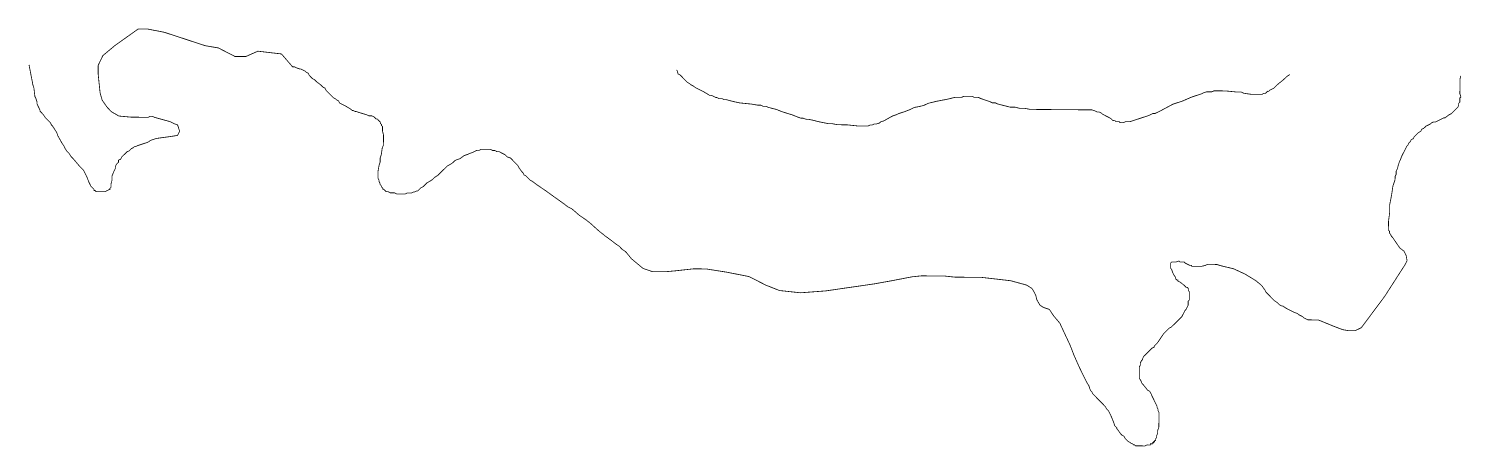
# Model space of a CAD drawing. Header units: metres. Extents: x 290190 to 339802, y 1811045 to 1991312.
# Drawn here: x 332323 to 337834, y 1823444 to 1825049 of the extents above; entities that cross this region are included whole.
import ezdxf

# ---------------------------------------------------------------- set-up
doc = ezdxf.new("R2010")
doc.units = ezdxf.units.M
doc.header["$MEASUREMENT"] = 0
doc.layers.add('HAZARDS LINE', color=1, linetype='Continuous')

msp = doc.modelspace()

# ---------------------------------------------------------------- linework, layer by layer
at = {"layer": 'HAZARDS LINE', "lineweight": 18}
msp.add_lwpolyline([(332324.1, 1824909.7, 3.03, 3.03, 0), (332338.9, 1824832.8, 3.03, 3.03, 0), (332342.8, 1824820.6, 3.03, 3.03, 0), (332346.6, 1824788.2, 3.03, 3.03, 0), (332350.6, 1824780.1, 3.03, 3.03, 0), (332354.6, 1824768, 3.03, 3.03, 0), (332354.5, 1824759.9, 3.03, 3.03, 0), (332358.5, 1824751.8, 3.03, 3.03, 0), (332362.5, 1824743.6, 3.03, 3.03, 0), (332366.4, 1824735.5, 3.03, 3.03, 0), (332366.4, 1824731.5, 3.03, 3.03, 0), (332374.4, 1824723.3, 3.03, 3.03, 0), (332378.4, 1824719.3, 3.03, 3.03, 0), (332386.4, 1824707.1, 3.03, 3.03, 0), (332406.5, 1824686.7, 3.03, 3.03, 0), (332410.5, 1824678.6, 3.03, 3.03, 0), (332414.5, 1824674.5, 3.03, 3.03, 0), (332430.5, 1824650.1, 3.03, 3.03, 0), (332434.4, 1824638, 3.03, 3.03, 0), (332450.4, 1824609.5, 3.03, 3.03, 0), (332458.4, 1824597.3, 3.03, 3.03, 0), (332462.3, 1824589.2, 3.03, 3.03, 0), (332470.3, 1824577, 3.03, 3.03, 0), (332478.4, 1824568.9, 3.03, 3.03, 0), (332486.3, 1824556.7, 3.03, 3.03, 0), (332494.4, 1824548.5, 3.03, 3.03, 0), (332518.4, 1824520.1, 3.03, 3.03, 0), (332526.4, 1824511.9, 3.03, 3.03, 0), (332534.4, 1824503.8, 3.03, 3.03, 0), (332538.4, 1824495.6, 3.03, 3.03, 0), (332542.4, 1824487.5, 3.03, 3.03, 0), (332546.4, 1824479.4, 3.03, 3.03, 0), (332554.3, 1824459.1, 3.03, 3.03, 0), (332558.3, 1824451, 3.03, 3.03, 0), (332562.3, 1824442.9, 3.03, 3.03, 0), (332566.3, 1824438.8, 3.03, 3.03, 0), (332574.3, 1824430.7, 3.03, 3.03, 0), (332574.3, 1824426.6, 3.03, 3.03, 0), (332578.3, 1824426.6, 3.03, 3.03, 0), (332582.3, 1824422.5, 3.03, 3.03, 0), (332618.7, 1824422.2, 3.03, 3.03, 0), (332622.8, 1824426.3, 3.03, 3.03, 0), (332626.8, 1824426.2, 3.03, 3.03, 0), (332630.9, 1824430.2, 3.03, 3.03, 0), (332634.9, 1824430.2, 3.03, 3.03, 0), (332635, 1824434.3, 3.03, 3.03, 0), (332639.1, 1824438.3, 3.03, 3.03, 0), (332639.1, 1824450.4, 3.03, 3.03, 0), (332643.3, 1824466.5, 3.03, 3.03, 0), (332643.4, 1824482.7, 3.03, 3.03, 0), (332651.7, 1824502.9, 3.03, 3.03, 0), (332655.8, 1824510.9, 3.03, 3.03, 0), (332655.8, 1824519, 3.03, 3.03, 0), (332660, 1824527.1, 3.03, 3.03, 0), (332668.1, 1824535.1, 3.03, 3.03, 0), (332668.2, 1824543.2, 3.03, 3.03, 0), (332676.3, 1824547.1, 3.03, 3.03, 0), (332680.4, 1824555.2, 3.03, 3.03, 0), (332688.5, 1824563.2, 3.03, 3.03, 0), (332692.6, 1824567.2, 3.03, 3.03, 0), (332700.7, 1824575.3, 3.03, 3.03, 0), (332708.9, 1824579.2, 3.03, 3.03, 0), (332717, 1824587.3, 3.03, 3.03, 0), (332725.1, 1824591.2, 3.03, 3.03, 0), (332729.2, 1824595.3, 3.03, 3.03, 0), (332733.2, 1824595.2, 3.03, 3.03, 0), (332741.4, 1824599.2, 3.03, 3.03, 0), (332777.8, 1824611.1, 3.03, 3.03, 0), (332786, 1824615, 3.03, 3.03, 0), (332790, 1824619, 3.03, 3.03, 0), (332802.2, 1824623, 3.03, 3.03, 0), (332814.3, 1824626.9, 3.03, 3.03, 0), (332871, 1824634.6, 3.03, 3.03, 0), (332895.3, 1824638.5, 3.03, 3.03, 0), (332899.4, 1824646.5, 3.03, 3.03, 0), (332903.5, 1824654.6, 3.03, 3.03, 0), (332899.5, 1824666.7, 3.03, 3.03, 0), (332895.6, 1824678.9, 3.03, 3.03, 0), (332883.5, 1824683, 3.03, 3.03, 0), (332867.4, 1824691.2, 3.03, 3.03, 0), (332806.9, 1824707.9, 3.03, 3.03, 0), (332798.8, 1824712, 3.03, 3.03, 0), (332790.7, 1824712, 3.03, 3.03, 0), (332782.6, 1824708.1, 3.03, 3.03, 0), (332717.9, 1824708.6, 3.03, 3.03, 0), (332669.5, 1824713, 3.03, 3.03, 0), (332641.3, 1824729.4, 3.03, 3.03, 0), (332625.3, 1824745.7, 3.03, 3.03, 0), (332605.3, 1824774.1, 3.03, 3.03, 0), (332597.4, 1824802.5, 3.03, 3.03, 0), (332589.9, 1824875.3, 3.03, 3.03, 0), (332590.1, 1824907.7, 3.03, 3.03, 0), (332608.1, 1824945.3, 3.03, 3.03, 0), (332654.8, 1824984.1, 3.03, 3.03, 0), (332711.3, 1825024.2, 3.03, 3.03, 0), (332743.6, 1825047.1, 3.03, 3.03, 0), (332780.9, 1825047.1, 3.03, 3.03, 0), (332844.3, 1825034.9, 3.03, 3.03, 0), (332969.7, 1824993.8, 3.03, 3.03, 0), (333002, 1824983.2, 3.03, 3.03, 0), (333052.3, 1824974.7, 3.03, 3.03, 0), (333116.4, 1824941.8, 3.03, 3.03, 0), (333158.6, 1824941.8, 3.03, 3.03, 0), (333183.8, 1824953, 3.03, 3.03, 0), (333204.5, 1824962.2, 3.03, 3.03, 0), (333258.8, 1824955.8, 3.03, 3.03, 0), (333295.2, 1824951.6, 3.03, 3.03, 0), (333338, 1824901.9, 3.03, 3.03, 0), (333346.1, 1824901.8, 3.03, 3.03, 0), (333354.1, 1824897.7, 3.03, 3.03, 0), (333366.2, 1824893.6, 3.03, 3.03, 0), (333370.2, 1824893.6, 3.03, 3.03, 0), (333386.4, 1824885.3, 3.03, 3.03, 0), (333390.4, 1824881.3, 3.03, 3.03, 0), (333398.4, 1824877.2, 3.03, 3.03, 0), (333402.4, 1824869, 3.03, 3.03, 0), (333414.4, 1824856.8, 3.03, 3.03, 0), (333422.5, 1824852.7, 3.03, 3.03, 0), (333430.5, 1824844.6, 3.03, 3.03, 0), (333446.6, 1824832.3, 3.03, 3.03, 0), (333454.6, 1824824.2, 3.03, 3.03, 0), (333462.7, 1824820.1, 3.03, 3.03, 0), (333466.6, 1824811.9, 3.03, 3.03, 0), (333482.7, 1824795.7, 3.03, 3.03, 0), (333490.7, 1824787.5, 3.03, 3.03, 0), (333494.7, 1824783.4, 3.03, 3.03, 0), (333502.8, 1824779.3, 3.03, 3.03, 0), (333506.8, 1824775.2, 3.03, 3.03, 0), (333514.8, 1824771.1, 3.03, 3.03, 0), (333518.8, 1824763, 3.03, 3.03, 0), (333526.9, 1824758.9, 3.03, 3.03, 0), (333543, 1824750.7, 3.03, 3.03, 0), (333563.1, 1824738.4, 3.03, 3.03, 0), (333567.1, 1824734.3, 3.03, 3.03, 0), (333571.2, 1824734.3, 3.03, 3.03, 0), (333579.2, 1824730.2, 3.03, 3.03, 0), (333583.2, 1824730.2, 3.03, 3.03, 0), (333595.3, 1824726, 3.03, 3.03, 0), (333623.6, 1824717.7, 3.03, 3.03, 0), (333631.6, 1824713.6, 3.03, 3.03, 0), (333643.8, 1824713.5, 3.03, 3.03, 0), (333651.8, 1824709.4, 3.03, 3.03, 0), (333655.8, 1824705.4, 3.03, 3.03, 0), (333659.8, 1824701.3, 3.03, 3.03, 0), (333663.9, 1824701.3, 3.03, 3.03, 0), (333667.9, 1824697.2, 3.03, 3.03, 0), (333675.9, 1824689, 3.03, 3.03, 0), (333675.9, 1824685, 3.03, 3.03, 0), (333679.9, 1824680.9, 3.03, 3.03, 0), (333679.9, 1824676.9, 3.03, 3.03, 0), (333683.9, 1824672.8, 3.03, 3.03, 0), (333683.7, 1824656.6, 3.03, 3.03, 0), (333687.7, 1824640.4, 3.03, 3.03, 0), (333687.4, 1824600, 3.03, 3.03, 0), (333683.2, 1824591.9, 3.03, 3.03, 0), (333679, 1824563.7, 3.03, 3.03, 0), (333674.9, 1824551.6, 3.03, 3.03, 0), (333674.7, 1824535.4, 3.03, 3.03, 0), (333670.6, 1824523.3, 3.03, 3.03, 0), (333666.4, 1824499.1, 3.03, 3.03, 0), (333666.2, 1824474.8, 3.03, 3.03, 0), (333670.2, 1824466.7, 3.03, 3.03, 0), (333670.1, 1824462.7, 3.03, 3.03, 0), (333674.1, 1824454.5, 3.03, 3.03, 0), (333674.1, 1824450.5, 3.03, 3.03, 0), (333678.1, 1824446.4, 3.03, 3.03, 0), (333682.1, 1824438.3, 3.03, 3.03, 0), (333686.1, 1824434.2, 3.03, 3.03, 0), (333686, 1824430.2, 3.03, 3.03, 0), (333690.1, 1824430.2, 3.03, 3.03, 0), (333694.1, 1824426.1, 3.03, 3.03, 0), (333698.1, 1824422, 3.03, 3.03, 0), (333706.2, 1824421.9, 3.03, 3.03, 0), (333714.2, 1824417.8, 3.03, 3.03, 0), (333730.4, 1824417.7, 3.03, 3.03, 0), (333738.5, 1824413.6, 3.03, 3.03, 0), (333770.8, 1824413.4, 3.03, 3.03, 0), (333778.9, 1824417.3, 3.03, 3.03, 0), (333795.1, 1824417.2, 3.03, 3.03, 0), (333803.2, 1824421.2, 3.03, 3.03, 0), (333807.3, 1824421.2, 3.03, 3.03, 0), (333815.4, 1824425.1, 3.03, 3.03, 0), (333819.4, 1824425.1, 3.03, 3.03, 0), (333823.5, 1824429.1, 3.03, 3.03, 0), (333827.6, 1824433.1, 3.03, 3.03, 0), (333831.6, 1824437.1, 3.03, 3.03, 0), (333839.7, 1824441.1, 3.03, 3.03, 0), (333856, 1824457.2, 3.03, 3.03, 0), (333864.2, 1824461.2, 3.03, 3.03, 0), (333876.3, 1824469.1, 3.03, 3.03, 0), (333884.5, 1824477.2, 3.03, 3.03, 0), (333896.7, 1824485.2, 3.03, 3.03, 0), (333925.2, 1824513.2, 3.03, 3.03, 0), (333933.3, 1824521.3, 3.03, 3.03, 0), (333941.5, 1824525.3, 3.03, 3.03, 0), (333953.7, 1824533.2, 3.03, 3.03, 0), (333961.8, 1824541.3, 3.03, 3.03, 0), (333969.9, 1824545.2, 3.03, 3.03, 0), (333982.1, 1824549.2, 3.03, 3.03, 0), (333998.3, 1824561.2, 3.03, 3.03, 0), (334010.5, 1824565.2, 3.03, 3.03, 0), (334018.6, 1824569.1, 3.03, 3.03, 0), (334030.8, 1824573.1, 3.03, 3.03, 0), (334047, 1824581, 3.03, 3.03, 0), (334055.1, 1824581, 3.03, 3.03, 0), (334063.2, 1824585, 3.03, 3.03, 0), (334099.6, 1824584.7, 3.03, 3.03, 0), (334107.6, 1824580.6, 3.03, 3.03, 0), (334115.7, 1824580.5, 3.03, 3.03, 0), (334123.8, 1824576.4, 3.03, 3.03, 0), (334131.9, 1824576.3, 3.03, 3.03, 0), (334156, 1824564, 3.03, 3.03, 0), (334164, 1824555.9, 3.03, 3.03, 0), (334176.1, 1824551.7, 3.03, 3.03, 0), (334184.2, 1824543.6, 3.03, 3.03, 0), (334192.2, 1824535.4, 3.03, 3.03, 0), (334196.2, 1824531.4, 3.03, 3.03, 0), (334204.2, 1824523.2, 3.03, 3.03, 0), (334208.2, 1824515.1, 3.03, 3.03, 0), (334220.2, 1824498.8, 3.03, 3.03, 0), (334224.2, 1824494.8, 3.03, 3.03, 0), (334228.2, 1824486.6, 3.03, 3.03, 0), (334236.2, 1824482.5, 3.03, 3.03, 0), (334240.3, 1824478.5, 3.03, 3.03, 0), (334248.3, 1824470.3, 3.03, 3.03, 0), (334252.3, 1824466.2, 3.03, 3.03, 0), (334260.3, 1824462.1, 3.03, 3.03, 0), (334276.4, 1824449.9, 3.03, 3.03, 0), (334312.6, 1824425.3, 3.03, 3.03, 0), (334340.8, 1824404.9, 3.03, 3.03, 0), (334381, 1824376.3, 3.03, 3.03, 0), (334397, 1824364, 3.03, 3.03, 0), (334413.1, 1824355.8, 3.03, 3.03, 0), (334441.3, 1824331.4, 3.03, 3.03, 0), (334465.4, 1824315, 3.03, 3.03, 0), (334481.5, 1824302.7, 3.03, 3.03, 0), (334517.6, 1824270.1, 3.03, 3.03, 0), (334533.7, 1824257.9, 3.03, 3.03, 0), (334537.7, 1824253.8, 3.03, 3.03, 0), (334549.7, 1824245.6, 3.03, 3.03, 0), (334581.9, 1824221.1, 3.03, 3.03, 0), (334594, 1824212.9, 3.03, 3.03, 0), (334606, 1824200.7, 3.03, 3.03, 0), (334618.1, 1824192.5, 3.03, 3.03, 0), (334622.1, 1824188.4, 3.03, 3.03, 0), (334642.1, 1824164, 3.03, 3.03, 0), (334686.3, 1824127.3, 3.03, 3.03, 0), (334722.6, 1824114.9, 3.03, 3.03, 0), (334771.1, 1824114.5, 3.03, 3.03, 0), (334811.5, 1824118.2, 3.03, 3.03, 0), (334880.3, 1824125.8, 3.03, 3.03, 0), (334928.8, 1824125.4, 3.03, 3.03, 0), (335009.6, 1824112.7, 3.03, 3.03, 0), (335094.4, 1824095.9, 3.03, 3.03, 0), (335158.8, 1824063, 3.03, 3.03, 0), (335211.2, 1824042.4, 3.03, 3.03, 0), (335292, 1824033.7, 3.03, 3.03, 0), (335389, 1824041, 3.03, 3.03, 0), (335575.2, 1824067.9, 3.03, 3.03, 0), (335640, 1824079.5, 3.03, 3.03, 0), (335721, 1824095.1, 3.03, 3.03, 0), (335757.4, 1824098.8, 3.03, 3.03, 0), (335846.3, 1824098.1, 3.03, 3.03, 0), (335886.7, 1824093.8, 3.03, 3.03, 0), (335987.8, 1824093, 3.03, 3.03, 0), (336100.9, 1824080, 3.03, 3.03, 0), (336161.4, 1824063.4, 3.03, 3.03, 0), (336181.5, 1824051.1, 3.03, 3.03, 0), (336189.5, 1824038.9, 3.03, 3.03, 0), (336197.4, 1824022.6, 3.03, 3.03, 0), (336201.4, 1824006.4, 3.03, 3.03, 0), (336213.3, 1823986.1, 3.03, 3.03, 0), (336225.4, 1823978, 3.03, 3.03, 0), (336249.6, 1823969.7, 3.03, 3.03, 0), (336265.6, 1823945.3, 3.03, 3.03, 0), (336289.6, 1823916.8, 3.03, 3.03, 0), (336329.4, 1823831.6, 3.03, 3.03, 0), (336345.2, 1823791, 3.03, 3.03, 0), (336365.1, 1823746.4, 3.03, 3.03, 0), (336377, 1823722.1, 3.03, 3.03, 0), (336393, 1823689.6, 3.03, 3.03, 0), (336401, 1823677.4, 3.03, 3.03, 0), (336404.9, 1823665.2, 3.03, 3.03, 0), (336408.9, 1823657.1, 3.03, 3.03, 0), (336412.9, 1823653, 3.03, 3.03, 0), (336416.9, 1823644.9, 3.03, 3.03, 0), (336424.9, 1823636.8, 3.03, 3.03, 0), (336432.9, 1823628.6, 3.03, 3.03, 0), (336453, 1823608.3, 3.03, 3.03, 0), (336461, 1823600.1, 3.03, 3.03, 0), (336465, 1823596, 3.03, 3.03, 0), (336469, 1823587.9, 3.03, 3.03, 0), (336473, 1823583.8, 3.03, 3.03, 0), (336477, 1823579.8, 3.03, 3.03, 0), (336485, 1823563.5, 3.03, 3.03, 0), (336488.9, 1823555.4, 3.03, 3.03, 0), (336496.9, 1823535.1, 3.03, 3.03, 0), (336500.8, 1823523, 3.03, 3.03, 0), (336504.8, 1823518.9, 3.03, 3.03, 0), (336508.8, 1823514.8, 3.03, 3.03, 0), (336508.8, 1823510.8, 3.03, 3.03, 0), (336512.8, 1823506.7, 3.03, 3.03, 0), (336524.8, 1823490.4, 3.03, 3.03, 0), (336528.8, 1823486.4, 3.03, 3.03, 0), (336536.9, 1823482.3, 3.03, 3.03, 0), (336540.9, 1823474.1, 3.03, 3.03, 0), (336544.9, 1823470.1, 3.03, 3.03, 0), (336548.9, 1823466, 3.03, 3.03, 0), (336552.9, 1823461.9, 3.03, 3.03, 0), (336561, 1823457.8, 3.03, 3.03, 0), (336565, 1823453.7, 3.03, 3.03, 0), (336569, 1823453.7, 3.03, 3.03, 0), (336573, 1823449.6, 3.03, 3.03, 0), (336577.1, 1823449.6, 3.03, 3.03, 0), (336581.1, 1823445.5, 3.03, 3.03, 0), (336617.5, 1823445.3, 3.03, 3.03, 0), (336625.6, 1823449.2, 3.03, 3.03, 0), (336637.7, 1823449.1, 3.03, 3.03, 0), (336637.7, 1823453.2, 3.03, 3.03, 0), (336645.8, 1823453.1, 3.03, 3.03, 0), (336645.9, 1823457.2, 3.03, 3.03, 0), (336649.9, 1823457.1, 3.03, 3.03, 0), (336649.9, 1823461.2, 3.03, 3.03, 0), (336654, 1823461.1, 3.03, 3.03, 0), (336654, 1823465.2, 3.03, 3.03, 0), (336658, 1823465.2, 3.03, 3.03, 0), (336658.1, 1823473.2, 3.03, 3.03, 0), (336662.2, 1823477.3, 3.03, 3.03, 0), (336662.2, 1823485.3, 3.03, 3.03, 0), (336666.3, 1823493.4, 3.03, 3.03, 0), (336666.4, 1823505.5, 3.03, 3.03, 0), (336670.6, 1823517.6, 3.03, 3.03, 0), (336671, 1823574.2, 3.03, 3.03, 0), (336667, 1823582.3, 3.03, 3.03, 0), (336667.1, 1823586.4, 3.03, 3.03, 0), (336663.1, 1823594.5, 3.03, 3.03, 0), (336663.1, 1823598.5, 3.03, 3.03, 0), (336659.1, 1823606.7, 3.03, 3.03, 0), (336651.2, 1823622.9, 3.03, 3.03, 0), (336643.2, 1823639.1, 3.03, 3.03, 0), (336643.2, 1823643.2, 3.03, 3.03, 0), (336639.2, 1823647.3, 3.03, 3.03, 0), (336635.3, 1823655.4, 3.03, 3.03, 0), (336627.2, 1823659.5, 3.03, 3.03, 0), (336611.2, 1823679.8, 3.03, 3.03, 0), (336607.2, 1823683.9, 3.03, 3.03, 0), (336603.2, 1823688, 3.03, 3.03, 0), (336603.2, 1823692, 3.03, 3.03, 0), (336599.2, 1823700.1, 3.03, 3.03, 0), (336595.2, 1823704.2, 3.03, 3.03, 0), (336595.5, 1823748.7, 3.03, 3.03, 0), (336599.7, 1823756.7, 3.03, 3.03, 0), (336599.7, 1823764.8, 3.03, 3.03, 0), (336603.8, 1823772.9, 3.03, 3.03, 0), (336607.9, 1823776.9, 3.03, 3.03, 0), (336607.9, 1823780.9, 3.03, 3.03, 0), (336612, 1823789, 3.03, 3.03, 0), (336620.2, 1823797, 3.03, 3.03, 0), (336624.3, 1823801, 3.03, 3.03, 0), (336644.6, 1823821.1, 3.03, 3.03, 0), (336652.7, 1823825.1, 3.03, 3.03, 0), (336652.8, 1823829.1, 3.03, 3.03, 0), (336665, 1823841.1, 3.03, 3.03, 0), (336681.3, 1823865.3, 3.03, 3.03, 0), (336689.5, 1823877.3, 3.03, 3.03, 0), (336705.8, 1823893.4, 3.03, 3.03, 0), (336709.9, 1823897.4, 3.03, 3.03, 0), (336718, 1823901.4, 3.03, 3.03, 0), (336734.3, 1823917.4, 3.03, 3.03, 0), (336742.4, 1823925.4, 3.03, 3.03, 0), (336746.5, 1823929.5, 3.03, 3.03, 0), (336750.6, 1823933.5, 3.03, 3.03, 0), (336754.7, 1823937.5, 3.03, 3.03, 0), (336758.7, 1823941.5, 3.03, 3.03, 0), (336762.8, 1823949.5, 3.03, 3.03, 0), (336767, 1823957.6, 3.03, 3.03, 0), (336771.1, 1823965.7, 3.03, 3.03, 0), (336775.1, 1823969.7, 3.03, 3.03, 0), (336783.3, 1823985.8, 3.03, 3.03, 0), (336783.5, 1824001.9, 3.03, 3.03, 0), (336787.5, 1824006, 3.03, 3.03, 0), (336787.8, 1824038.3, 3.03, 3.03, 0), (336783.8, 1824042.4, 3.03, 3.03, 0), (336783.8, 1824050.5, 3.03, 3.03, 0), (336779.8, 1824054.5, 3.03, 3.03, 0), (336775.8, 1824054.6, 3.03, 3.03, 0), (336771.8, 1824058.6, 3.03, 3.03, 0), (336767.8, 1824062.7, 3.03, 3.03, 0), (336751.7, 1824075, 3.03, 3.03, 0), (336743.6, 1824079.1, 3.03, 3.03, 0), (336743.7, 1824083.1, 3.03, 3.03, 0), (336739.6, 1824083.2, 3.03, 3.03, 0), (336735.6, 1824087.2, 3.03, 3.03, 0), (336735.6, 1824091.3, 3.03, 3.03, 0), (336727.7, 1824103.5, 3.03, 3.03, 0), (336723.7, 1824111.6, 3.03, 3.03, 0), (336719.7, 1824123.7, 3.03, 3.03, 0), (336715.7, 1824127.8, 3.03, 3.03, 0), (336715.9, 1824148, 3.03, 3.03, 0), (336719.9, 1824152, 3.03, 3.03, 0), (336736.1, 1824151.9, 3.03, 3.03, 0), (336748.3, 1824155.9, 3.03, 3.03, 0), (336752.3, 1824151.8, 3.03, 3.03, 0), (336768.5, 1824151.7, 3.03, 3.03, 0), (336772.5, 1824147.6, 3.03, 3.03, 0), (336788.6, 1824139.4, 3.03, 3.03, 0), (336796.7, 1824139.3, 3.03, 3.03, 0), (336796.6, 1824135.3, 3.03, 3.03, 0), (336833, 1824135, 3.03, 3.03, 0), (336849.2, 1824138.9, 3.03, 3.03, 0), (336857.3, 1824142.9, 3.03, 3.03, 0), (336893.7, 1824142.6, 3.03, 3.03, 0), (336905.8, 1824138.5, 3.03, 3.03, 0), (336958.3, 1824125.9, 3.03, 3.03, 0), (337002.6, 1824105.4, 3.03, 3.03, 0), (337042.8, 1824080.8, 3.03, 3.03, 0), (337062.9, 1824064.5, 3.03, 3.03, 0), (337066.9, 1824060.4, 3.03, 3.03, 0), (337078.9, 1824044.1, 3.03, 3.03, 0), (337082.9, 1824036, 3.03, 3.03, 0), (337086.9, 1824032, 3.03, 3.03, 0), (337094.9, 1824023.8, 3.03, 3.03, 0), (337107, 1824011.6, 3.03, 3.03, 0), (337115, 1824003.4, 3.03, 3.03, 0), (337127, 1823995.3, 3.03, 3.03, 0), (337135.1, 1823987.1, 3.03, 3.03, 0), (337143.1, 1823983, 3.03, 3.03, 0), (337147.2, 1823983, 3.03, 3.03, 0), (337159.2, 1823974.8, 3.03, 3.03, 0), (337167.3, 1823970.7, 3.03, 3.03, 0), (337191.4, 1823958.4, 3.03, 3.03, 0), (337203.5, 1823954.2, 3.03, 3.03, 0), (337207.5, 1823950.2, 3.03, 3.03, 0), (337223.7, 1823941.9, 3.03, 3.03, 0), (337227.7, 1823937.9, 3.03, 3.03, 0), (337243.8, 1823929.7, 3.03, 3.03, 0), (337284.2, 1823929.3, 3.03, 3.03, 0), (337344.6, 1823904.6, 3.03, 3.03, 0), (337376.9, 1823892.2, 3.03, 3.03, 0), (337401.1, 1823888, 3.03, 3.03, 0), (337425.4, 1823887.8, 3.03, 3.03, 0), (337449.7, 1823899.8, 3.03, 3.03, 0), (337539.6, 1824020.4, 3.03, 3.03, 0), (337617.3, 1824141.1, 3.03, 3.03, 0), (337625.5, 1824157.2, 3.03, 3.03, 0), (337621.7, 1824177.4, 3.03, 3.03, 0), (337613.7, 1824193.7, 3.03, 3.03, 0), (337597.6, 1824205.9, 3.03, 3.03, 0), (337569.6, 1824246.6, 3.03, 3.03, 0), (337565.6, 1824250.6, 3.03, 3.03, 0), (337561.6, 1824258.8, 3.03, 3.03, 0), (337557.6, 1824262.8, 3.03, 3.03, 0), (337557.7, 1824270.9, 3.03, 3.03, 0), (337553.7, 1824275, 3.03, 3.03, 0), (337553.9, 1824307.3, 3.03, 3.03, 0), (337558.2, 1824339.7, 3.03, 3.03, 0), (337558.5, 1824372, 3.03, 3.03, 0), (337562.7, 1824392.2, 3.03, 3.03, 0), (337566.9, 1824416.4, 3.03, 3.03, 0), (337571.2, 1824444.7, 3.03, 3.03, 0), (337579.4, 1824468.9, 3.03, 3.03, 0), (337579.5, 1824481, 3.03, 3.03, 0), (337583.6, 1824489.1, 3.03, 3.03, 0), (337583.7, 1824501.2, 3.03, 3.03, 0), (337587.8, 1824509.2, 3.03, 3.03, 0), (337592, 1824525.4, 3.03, 3.03, 0), (337596.1, 1824537.5, 3.03, 3.03, 0), (337600.2, 1824545.5, 3.03, 3.03, 0), (337604.4, 1824557.6, 3.03, 3.03, 0), (337612.6, 1824573.7, 3.03, 3.03, 0), (337616.7, 1824581.8, 3.03, 3.03, 0), (337620.8, 1824589.9, 3.03, 3.03, 0), (337624.9, 1824597.9, 3.03, 3.03, 0), (337629, 1824601.9, 3.03, 3.03, 0), (337633.1, 1824610, 3.03, 3.03, 0), (337637.2, 1824614, 3.03, 3.03, 0), (337641.3, 1824622, 3.03, 3.03, 0), (337649.4, 1824626, 3.03, 3.03, 0), (337653.5, 1824634.1, 3.03, 3.03, 0), (337657.6, 1824638.1, 3.03, 3.03, 0), (337661.6, 1824642.1, 3.03, 3.03, 0), (337669.8, 1824650.1, 3.03, 3.03, 0), (337677.9, 1824654.1, 3.03, 3.03, 0), (337682, 1824662.2, 3.03, 3.03, 0), (337690.1, 1824666.1, 3.03, 3.03, 0), (337698.3, 1824674.2, 3.03, 3.03, 0), (337706.4, 1824678.1, 3.03, 3.03, 0), (337714.5, 1824682.1, 3.03, 3.03, 0), (337718.6, 1824686.1, 3.03, 3.03, 0), (337726.7, 1824690.1, 3.03, 3.03, 0), (337734.8, 1824690.1, 3.03, 3.03, 0), (337767.2, 1824706, 3.03, 3.03, 0), (337771.3, 1824706, 3.03, 3.03, 0), (337787.5, 1824718, 3.03, 3.03, 0), (337795.6, 1824721.9, 3.03, 3.03, 0), (337799.7, 1824725.9, 3.03, 3.03, 0), (337807.9, 1824734, 3.03, 3.03, 0), (337811.9, 1824738, 3.03, 3.03, 0), (337816, 1824742, 3.03, 3.03, 0), (337820.1, 1824746, 3.03, 3.03, 0), (337824.2, 1824754.1, 3.03, 3.03, 0), (337824.3, 1824762.1, 3.03, 3.03, 0), (337828.3, 1824766.2, 3.03, 3.03, 0), (337828.5, 1824782.3, 3.03, 3.03, 0), (337832.5, 1824786.3, 3.03, 3.03, 0), (337828.6, 1824798.5, 3.03, 3.03, 0), (337829, 1824855.1, 3.03, 3.03, 0), (337832.1, 1824867.2, 0, 0, 0)], format="xyseb", dxfattribs=at)
at = {"layer": 'HAZARDS LINE', "lineweight": 18, "const_width": 3.03}
msp.add_lwpolyline([(337174.2, 1824872.3), (337162, 1824864.3), (337149.8, 1824852.3), (337129.5, 1824836.2), (337113.2, 1824820.2), (337105.1, 1824816.2), (337097, 1824812.2), (337092.9, 1824808.2), (337088.8, 1824808.3), (337084.8, 1824804.2), (337080.7, 1824800.2), (337072.6, 1824800.3), (337068.5, 1824796.3), (337024.1, 1824796.6), (336995.8, 1824800.9), (336987.8, 1824805), (336971.6, 1824805.1), (336927.1, 1824809.5), (336882.7, 1824809.8), (336874.6, 1824805.9), (336854.4, 1824806), (336842.2, 1824802.1), (336834.1, 1824798.1), (336821.9, 1824794.1), (336809.8, 1824790.2), (336797.6, 1824786.2), (336761.1, 1824770.4), (336748.9, 1824766.4), (336724.6, 1824758.5), (336680, 1824734.6), (336655.6, 1824722.6), (336647.5, 1824722.7), (336639.4, 1824718.7), (336631.3, 1824714.7), (336619.1, 1824710.8), (336594.8, 1824702.9), (336558.4, 1824691.1), (336542.2, 1824691.2), (336534.1, 1824687.2), (336521.9, 1824687.3), (336517.9, 1824691.4), (336505.8, 1824691.5), (336501.8, 1824695.5), (336493.7, 1824695.6), (336485.7, 1824703.7), (336453.5, 1824720.2), (336449.5, 1824724.2), (336441.4, 1824728.3), (336433.3, 1824728.4), (336425.3, 1824732.5), (336413.2, 1824736.6), (336174.7, 1824738.5), (336154.5, 1824742.7), (336134.3, 1824742.8), (336118.1, 1824747), (336097.9, 1824747.2), (336081.8, 1824751.3), (336065.6, 1824755.5), (336049.5, 1824759.7), (336041.5, 1824763.8), (336029.3, 1824763.9), (336021.3, 1824768), (335997.1, 1824776.2), (335985, 1824780.4), (335976.9, 1824784.5), (335960.8, 1824784.6), (335952.7, 1824788.7), (335920.4, 1824789), (335912.2, 1824785), (335888, 1824785.2), (335871.8, 1824781.3), (335855.6, 1824777.3), (335815.1, 1824769.6), (335782.7, 1824761.7), (335766.5, 1824753.8), (335750.3, 1824749.8), (335730, 1824746), (335713.8, 1824738), (335693.5, 1824730.1), (335669.2, 1824722.2), (335661.1, 1824718.2), (335648.9, 1824714.2), (335640.8, 1824710.3), (335612.4, 1824694.3), (335600.2, 1824690.4), (335596.2, 1824686.3), (335584, 1824682.4), (335575.9, 1824682.5), (335567.8, 1824678.5), (335559.7, 1824678.5), (335551.6, 1824674.6), (335511.2, 1824674.9), (335470.8, 1824679.2), (335434.4, 1824679.5), (335414.2, 1824683.7), (335398, 1824683.8), (335357.7, 1824692.2), (335341.5, 1824696.4), (335321.4, 1824700.6), (335313.3, 1824700.7), (335301.2, 1824704.8), (335293.1, 1824704.9), (335281, 1824709), (335260.9, 1824717.2), (335220.5, 1824729.7), (335200.4, 1824737.9), (335184.2, 1824742.1), (335168.1, 1824746.3), (335160, 1824750.4), (335147.9, 1824750.5), (335139.9, 1824754.6), (335127.7, 1824754.7), (335103.5, 1824758.9), (335059.1, 1824763.3), (335038.9, 1824767.5), (335022.8, 1824771.6), (335006.6, 1824775.8), (334998.5, 1824775.9), (334990.5, 1824780), (334978.4, 1824780.1), (334970.3, 1824784.2), (334966.3, 1824784.2), (334958.2, 1824788.3), (334950.2, 1824792.4), (334942.1, 1824792.5), (334921.9, 1824804.8), (334905.8, 1824813), (334889.7, 1824821.2), (334877.7, 1824829.4), (334869.6, 1824833.5), (334865.6, 1824837.5), (334857.5, 1824841.6), (334849.5, 1824849.8), (334845.5, 1824853.9), (334841.5, 1824857.9), (334837.5, 1824862), (334829.5, 1824870.2), (334821.4, 1824874.3), (334817.5, 1824886.4), (334815.5, 1824890.5)], dxfattribs=at)

doc.saveas('drawing.dxf')
